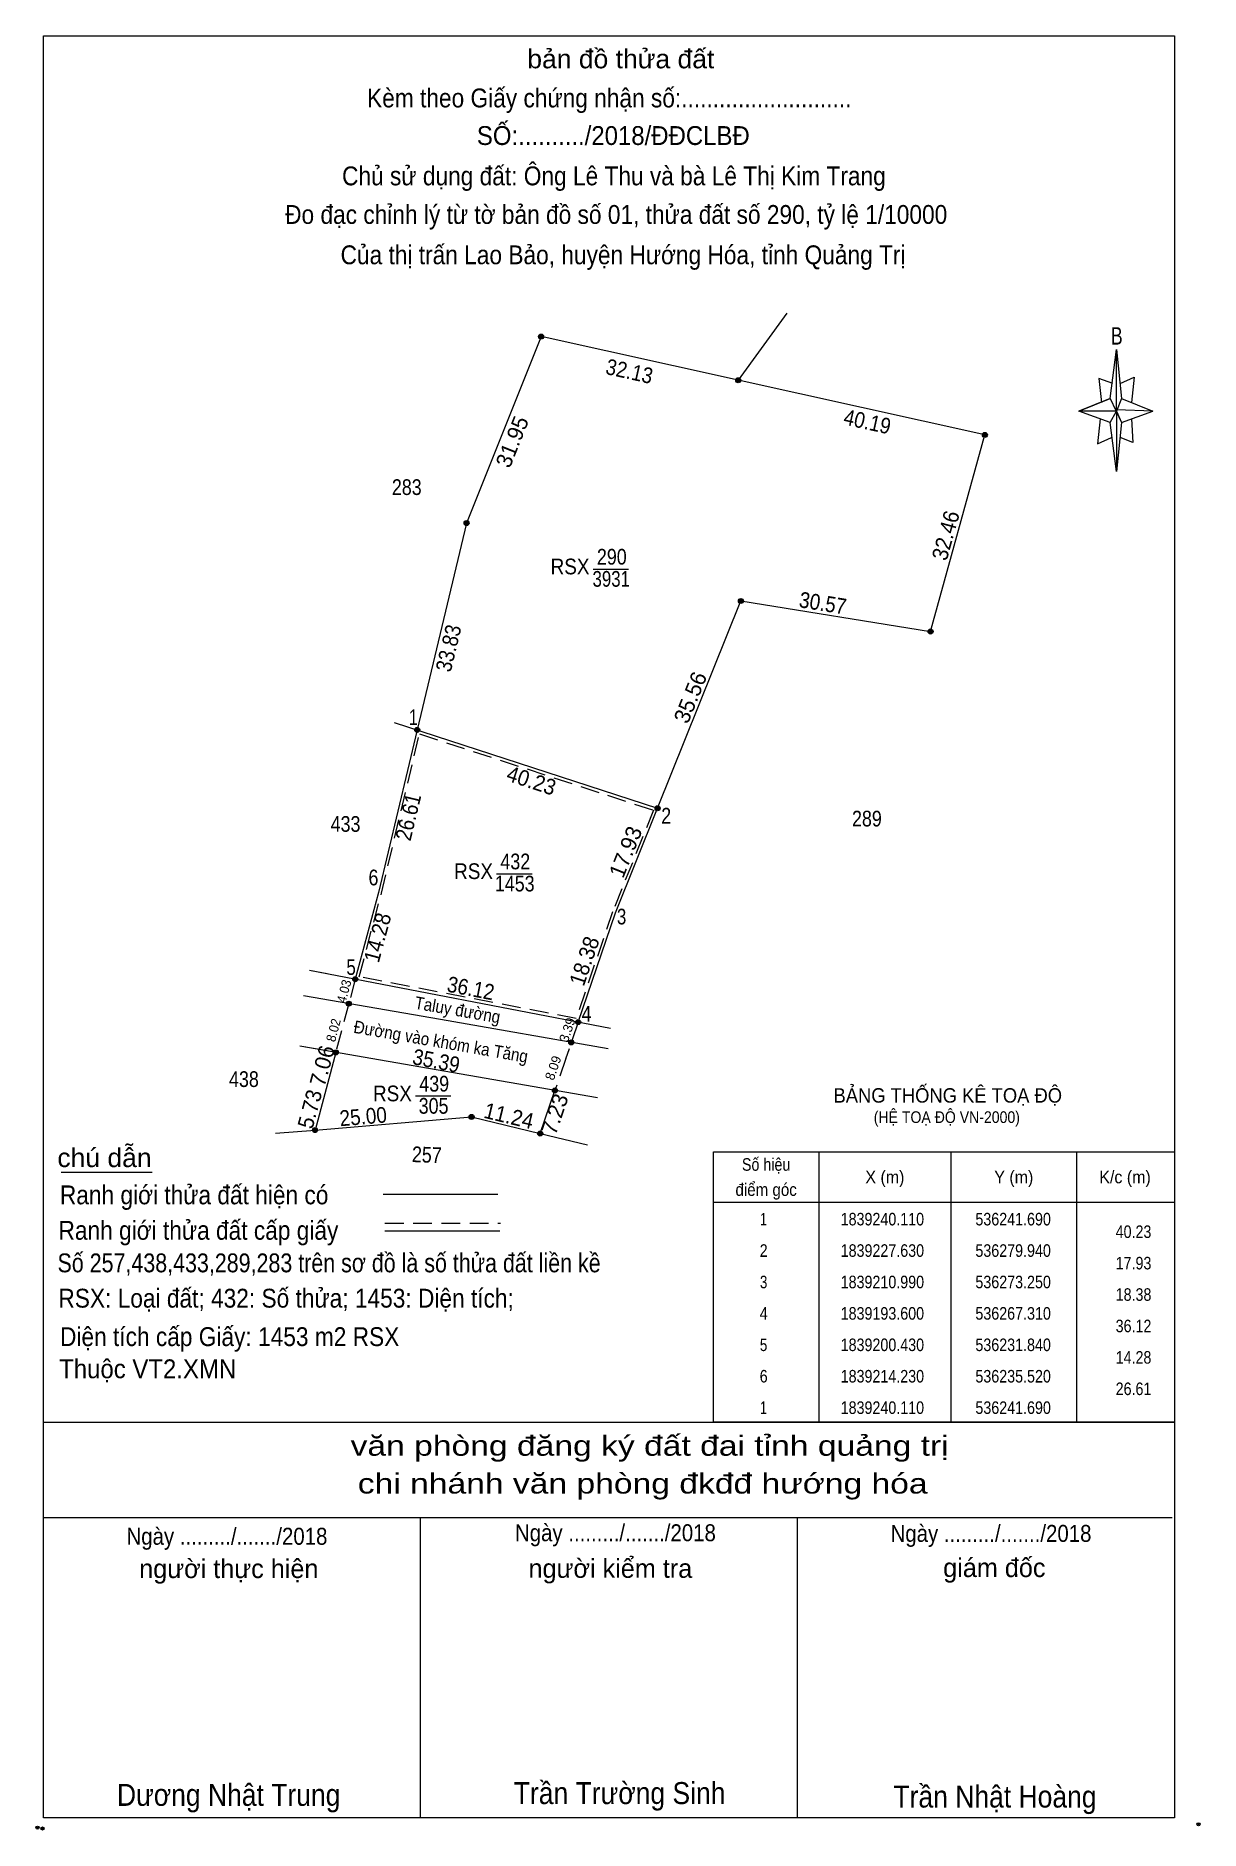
# Model space of a CAD drawing. Header units: metres. Extents: x 536181 to 536366, y 1839065 to 1839351.
import ezdxf
from ezdxf.enums import TextEntityAlignment as Align

# ---------------------------------------------------------------- set-up
doc = ezdxf.new("R2010")
doc.units = ezdxf.units.M
doc.header["$PDMODE"] = 32
doc.header["$PDSIZE"] = 0.5
doc.linetypes.add('MEDIUM_DASHED', pattern=[4.5, 3, -1.5])
for name, color, linetype, lineweight in [('1', 7, 'MEDIUM_DASHED', 13), ('12', 7, 'Continuous', 13), ('15', 7, 'Continuous', 13), ('17', 7, 'Continuous', 13), ('36', 7, 'Continuous', 13), ('5', 7, 'Continuous', 13), ('52', 7, 'Continuous', 13), ('6', 7, 'Continuous', 13), ('63', 7, 'Continuous', 13)]:
    doc.layers.add(name, color=color, linetype=linetype, lineweight=lineweight)

msp = doc.modelspace()

# ---------------------------------------------------------------- hatches: boundary and pattern name
at = {"layer": '15'}
for points in [[(536261.8, 1839302.69, 1), (536261, 1839302.69, 1)], [(536293.17, 1839295.74, 1), (536292.37, 1839295.74, 1)], [(536332.41, 1839287.05, 1), (536331.61, 1839287.05, 1)], [(536249.94, 1839273.02, 1), (536249.14, 1839273.02, 1)], [(536293.6, 1839260.62, 1), (536292.8, 1839260.62, 1)], [(536323.78, 1839255.76, 1), (536322.98, 1839255.76, 1)], [(536242.09, 1839240.11, 1), (536241.29, 1839240.11, 1)], [(536280.34, 1839227.63, 1), (536279.54, 1839227.63, 1)], [(536232.24, 1839200.43, 1), (536231.44, 1839200.43, 1)], [(536231.2, 1839196.54, 1), (536230.4, 1839196.54, 1)], [(536267.71, 1839193.6, 1), (536266.91, 1839193.6, 1)], [(536266.61, 1839190.38, 1), (536265.81, 1839190.38, 1)], [(536229.13, 1839188.79, 1), (536228.33, 1839188.79, 1)], [(536264, 1839182.72, 1), (536263.2, 1839182.72, 1)], [(536250.74, 1839178.51, 1), (536249.94, 1839178.51, 1)], [(536225.83, 1839176.43, 1), (536225.03, 1839176.43, 1)], [(536261.67, 1839175.87, 1), (536260.87, 1839175.87, 1)]]:
    msp.add_hatch(color=256, dxfattribs=at).paths.add_polyline_path(points)

# ---------------------------------------------------------------- linework, layer by layer
at = {"layer": '1'}
msp.add_lwpolyline([(536242.05, 1839239.47), (536279.28, 1839227.32), (536272.78, 1839211.16), (536266.98, 1839194.17), (536232.46, 1839200.82), (536236, 1839214.11)], close=True, dxfattribs=at)
at = {"layer": '12'}
for p, q in [((536300.52, 1839306.43), (536292.77, 1839295.74)), ((536300.52, 1839306.43), (536292.77, 1839295.74)), ((536300.52, 1839306.43), (536292.77, 1839295.74)), ((536279.94, 1839227.63), (536293.2, 1839260.62)), ((536241.69, 1839240.11), (536235.52, 1839214.23)), ((536273.25, 1839210.99), (536279.94, 1839227.63)), ((536235.52, 1839214.23), (536231.84, 1839200.43)), ((536228.73, 1839188.79), (536225.43, 1839176.43)), ((536261.27, 1839175.87), (536263.6, 1839182.72)), ((536261.27, 1839175.87), (536263.6, 1839182.72))]:
    msp.add_line(p, q, dxfattribs=at)
msp.add_lwpolyline([(536293.2, 1839260.62), (536323.38, 1839255.76), (536332.01, 1839287.05), (536292.77, 1839295.74), (536261.4, 1839302.69), (536249.54, 1839273.02)], dxfattribs=at)
at = {"layer": '15'}
for p, q in [((536269.67, 1839265.71), (536275.32, 1839265.71)), ((536269.67, 1839265.71), (536275.32, 1839265.71)), ((536254.32, 1839217.22), (536259.97, 1839217.22)), ((536241.41, 1839181.85), (536247.06, 1839181.85))]:
    msp.add_line(p, q, dxfattribs=at)
at = {"layer": '15', "linetype": 'MEDIUM_DASHED'}
for p, q in [((536231.84, 1839200.43), (536230.8, 1839196.54)), ((536230.8, 1839196.54), (536228.73, 1839188.79)), ((536267.31, 1839193.6), (536265.28, 1839187.69)), ((536265.34, 1839187.82), (536263.6, 1839182.72)), ((536265.32, 1839187.82), (536265.28, 1839187.69))]:
    msp.add_line(p, q, dxfattribs=at)
at = {"layer": '15'}
for centre in [(536261.4, 1839302.69), (536292.77, 1839295.74), (536332.01, 1839287.05), (536249.54, 1839273.02), (536293.2, 1839260.62), (536323.38, 1839255.76), (536241.69, 1839240.11), (536279.94, 1839227.63), (536231.84, 1839200.43), (536230.8, 1839196.54), (536267.31, 1839193.6), (536266.21, 1839190.38), (536228.73, 1839188.79), (536263.6, 1839182.72), (536250.34, 1839178.51), (536225.43, 1839176.43), (536261.27, 1839175.87)]:
    msp.add_circle(centre, 0.4, dxfattribs=at)
at = {"layer": '17'}
msp.add_line((536185.06, 1839169.71), (536199.54, 1839169.71), dxfattribs=at)
at = {"layer": '36'}
for p, q in [((536238.03, 1839241.3), (536279.94, 1839227.63)), ((536267.31, 1839193.6), (536273.25, 1839210.99)), ((536227.36, 1839201.29), (536224.54, 1839201.83)), ((536272.43, 1839192.61), (536224.54, 1839201.83)), ((536245.41, 1839194), (536223.6, 1839197.79)), ((536272.06, 1839189.36), (536245.41, 1839194)), ((536227.36, 1839189.03), (536223.03, 1839189.78)), ((536270.36, 1839181.54), (536223.03, 1839189.78))]:
    msp.add_line(p, q, dxfattribs=at)
at = {"layer": '5'}
for p, q in [((536351.95, 1839292.83), (536352.95, 1839300.63)), ((536351.95, 1839289.03), (536346.95, 1839290.83)), ((536353.75, 1839292.83), (536358.75, 1839290.83)), ((536353.75, 1839289.03), (536352.95, 1839281.23)), ((536355.35, 1839289.63), (536355.55, 1839285.83)), ((536355.55, 1839285.83), (536353.55, 1839286.63)), ((536182.21, 1839129.95), (536362.21, 1839129.95)), ((536182.21, 1839114.75), (536361.81, 1839114.75)), ((536182.21, 1839114.75), (536361.81, 1839114.75)), ((536182.21, 1839114.75), (536361.81, 1839114.75)), ((536242.21, 1839066.95), (536242.21, 1839114.75)), ((536302.21, 1839066.95), (536302.21, 1839114.75))]:
    msp.add_line(p, q, dxfattribs=at)
for points in [[(536182.21, 1839350.55), (536362.21, 1839350.55), (536362.21, 1839066.95), (536182.21, 1839066.95)], [(536352.95, 1839300.63), (536353.75, 1839292.83), (536352.95, 1839290.83)], [(536352.95, 1839290.83), (536346.95, 1839290.83), (536351.95, 1839292.83), (536353.75, 1839289.03), (536358.75, 1839290.83), (536352.95, 1839291.03)], [(536352.95, 1839290.83), (536352.95, 1839281.23), (536351.95, 1839289.03)]]:
    msp.add_lwpolyline(points, close=True, dxfattribs=at)
for points in [[(536352.35, 1839295.23), (536350.15, 1839296.03), (536350.55, 1839292.23)], [(536353.55, 1839295.23), (536355.75, 1839296.23), (536355.35, 1839292.23)], [(536352.95, 1839290.83), (536351.95, 1839292.83), (536346.95, 1839290.83)], [(536352.95, 1839290.83), (536353.75, 1839289.03), (536358.75, 1839290.83)], [(536350.35, 1839289.63), (536349.95, 1839285.63), (536352.15, 1839286.63)], [(536362.21, 1839066.95), (536182.21, 1839066.95), (536182.21, 1839114.75)]]:
    msp.add_lwpolyline(points, dxfattribs=at)
for p in [(536181.27, 1839065.41), (536182.07, 1839065.27)]:
    msp.add_point(p, dxfattribs=at)
at = {"layer": '52'}
for p, q in [((536219.16, 1839175.91), (536225.43, 1839176.43)), ((536219.16, 1839175.91), (536225.43, 1839176.43)), ((536261.27, 1839175.87), (536268.77, 1839174.06)), ((536261.27, 1839175.87), (536268.77, 1839174.06))]:
    msp.add_line(p, q, dxfattribs=at)
msp.add_lwpolyline([(536225.43, 1839176.43), (536250.34, 1839178.51), (536261.27, 1839175.87)], dxfattribs=at)
msp.add_lwpolyline([(536225.43, 1839176.43), (536250.34, 1839178.51), (536261.27, 1839175.87)], dxfattribs=at)
at = {"layer": '6'}
for p, q in [((536236.26, 1839166.23), (536254.54, 1839166.23)), ((536236.54, 1839160.37), (536254.82, 1839160.37))]:
    msp.add_line(p, q, dxfattribs=at)
at = {"layer": '6', "linetype": 'MEDIUM_DASHED'}
msp.add_line((536236.54, 1839161.61), (536254.94, 1839161.61), dxfattribs=at)
at = {"layer": '6'}
msp.add_point((536366.01, 1839065.95), dxfattribs=at)
at = {"layer": '63'}
for p, q in [((536249.54, 1839273.02), (536241.69, 1839240.11)), ((536305.61, 1839172.95), (536305.61, 1839129.95)), ((536326.61, 1839172.95), (536326.61, 1839129.95)), ((536346.61, 1839172.95), (536346.61, 1839129.95)), ((536288.81, 1839164.95), (536362.21, 1839164.95))]:
    msp.add_line(p, q, dxfattribs=at)
msp.add_lwpolyline([(536288.81, 1839172.95), (536362.21, 1839172.95), (536362.21, 1839129.95), (536288.81, 1839129.95)], close=True, dxfattribs=at)

# ---------------------------------------------------------------- texts
at = {"layer": '1'}
for s, width, p in [('3931', 0.8, (536272.565, 1839262.89)), ('1453', 0.85, (536257.21, 1839214.4)), ('305', 0.85, (536244.3, 1839179.03))]:
    msp.add_text(s, height=2.5, dxfattribs=dict(at, width=width)).set_placement(p, align=Align.CENTER)
for s, height, rotation, width, p in [('8.02', 1.5, 75.046, 0.95, (536229.087, 1839192.131)), ('5.73', 2.5, 75.051, 0.95, (536225.816, 1839179.443)), ('25.00', 2.5, 4.773, 0.9, (536233.201, 1839177.341)), ('11.24', 2.5, 346.421, 0.95, (536255.992, 1839177.477))]:
    msp.add_text(s, height=height, rotation=rotation, dxfattribs=dict(at, width=width)).set_placement(p, align=Align.CENTER)
for s, height, rotation, p in [('7.06', 2.5, 75.051, (536227.781, 1839186.338)), ('8.09', 1.5, 71.117, (536264.027, 1839186.072)), ('8.09', 1.5, 71.117, (536264.027, 1839186.072)), ('7.23', 2.5, 71.214, (536264.763, 1839178.577))]:
    msp.add_text(s, height=height, rotation=rotation, dxfattribs=at).set_placement(p, align=Align.CENTER)
for s, height, width, p in [('BẢNG THỐNG KÊ TOẠ ĐỘ ', 2.3, 0.95, (536307.93, 1839180.79)), ('(HỆ TOẠ ĐỘ VN-2000)', 1.86, 0.9, (536314.33, 1839177.55))]:
    msp.add_text(s, height=height, dxfattribs=dict(at, width=width)).set_placement(p)
at = {"layer": '15'}
for s, width, p in [('283', 0.85, (536240.03, 1839277.49)), ('RSX', 0.9, (536266.01, 1839264.86)), ('RSX', 0.9, (536266.01, 1839264.86)), ('290', 0.85, (536272.655, 1839266.41)), ('290', 0.85, (536272.655, 1839266.41)), ('289', 0.85, (536313.245, 1839224.74)), ('433', 0.85, (536230.29, 1839223.89)), ('RSX', 0.9, (536250.66, 1839216.37)), ('432', 0.85, (536257.3, 1839217.92)), ('438', 0.85, (536214.12, 1839183.28)), ('439', 0.85, (536244.395, 1839182.55)), ('RSX', 0.9, (536237.75, 1839181))]:
    msp.add_text(s, height=2.5, dxfattribs=dict(at, width=width)).set_placement(p, align=Align.CENTER)
for s, height, rotation, width, p in [('Taluy đường', 2, 350.123, 0.9, (536247.948, 1839194.572)), ('Đường vào khóm ka Tăng', 2, 350.124, 0.9, (536245.293, 1839189.517)), ('257', 2.5, 357.736, 0.85, (536243.176, 1839171.245))]:
    msp.add_text(s, height=height, rotation=rotation, dxfattribs=dict(at, width=width)).set_placement(p, align=Align.CENTER)
at = {"layer": '5'}
for s, height, width, p in [('bản đồ thửa đất', 3, 1.05, (536274.09, 1839345.39)), ('Kèm theo Giấy chứng nhận số:...........................', 3, 0.9, (536272.25, 1839339.17)), ('SỐ:........../2018/ĐĐCLBĐ', 3, 0.95, (536272.895, 1839333.19)), ('Chủ sử dụng đất: Ông Lê Thu và bà Lê Thị Kim Trang', 3, 0.9, (536272.99, 1839326.77)), ('Đo đạc chỉnh lý từ tờ bản đồ số 01, thửa đất số 290, tỷ lệ 1/10000 ', 3, 0.9, (536273.855, 1839320.63)), ('Của thị trấn Lao Bảo, huyện Hướng Hóa, tỉnh Quảng Trị', 3, 0.9, (536274.44, 1839314.21)), ('B', 2.755, 0.75, (536353.01, 1839301.43)), ('văn phòng đăng ký đất đai tỉnh quảng trị', 3.2, 1.25, (536278.675, 1839124.6)), ('chi nhánh văn phòng đkđđ hướng hóa', 3.2, 1.25, (536277.57, 1839118.58)), ('Ngày ........./......./2018', 2.7, 0.9, (536211.42, 1839110.43)), ('Ngày ........./......./2018', 2.7, 0.9, (536273.23, 1839110.99)), ('Ngày ........./......./2018', 2.7, 0.9, (536332.99, 1839110.89)), ('Trần Trường Sinh', 3.5, 0.9, (536273.9, 1839069.16)), ('Dương Nhật Trung', 3.5, 0.9, (536211.695, 1839068.88)), ('Trần Nhật Hoàng', 3.5, 0.9, (536333.625, 1839068.61))]:
    msp.add_text(s, height=height, dxfattribs=dict(at, width=width)).set_placement(p, align=Align.CENTER)
for s, p in [('người thực hiện', (536211.715, 1839105.13)), ('người kiểm tra', (536272.425, 1839105.17)), ('giám đốc', (536333.52, 1839105.29))]:
    msp.add_text(s, height=3, dxfattribs=at).set_placement(p, align=Align.CENTER)
at = {"layer": '6'}
for s, width, p in [('chú dẫn', 1.05, (536184.44, 1839170.53)), ('Ranh giới thửa đất hiện có ', 0.9, (536184.84, 1839164.61)), ('Ranh giới thửa đất cấp giấy', 0.9, (536184.62, 1839158.97)), ('Số 257,438,433,289,283 trên sơ đồ là số thửa đất liền kề', 0.85, (536184.46, 1839153.79)), ('RSX: Loại đất; 432: Số thửa; 1453: Diện tích;', 0.9, (536184.6, 1839148.17)), ('Diện tích cấp Giấy: 1453 m2 RSX', 0.9, (536184.86, 1839142.05)), ('Thuộc VT2.XMN', 0.95, (536184.72, 1839136.93))]:
    msp.add_text(s, height=3, dxfattribs=dict(at, width=width)).set_placement(p)
at = {"layer": '63'}
for s, height, rotation, width, p in [('32.13', 2.5, 347.508, 0.9, (536275.19, 1839295.959)), ('32.13', 2.5, 347.508, 0.9, (536275.19, 1839295.959)), ('40.19', 2.5, 347.513, 0.9, (536313.05, 1839287.939)), ('32.46', 2.5, 74.581, 0.95, (536326.986, 1839270.718)), ('32.46', 2.5, 74.581, 0.95, (536326.986, 1839270.718)), ('30.57', 2.5, 350.852, 0.9, (536306.036, 1839259.048)), ('30.57', 2.5, 350.852, 0.9, (536306.041, 1839259.058)), ('33.83', 2.5, 76.584, 0.9, (536247.887, 1839252.82)), ('33.83', 2.5, 76.584, 0.9, (536247.887, 1839252.82)), ('40.23', 2.5, 341.93, 0.95, (536259.477, 1839230.858)), ('26.61', 2.5, 76.591, 0.9, (536241.487, 1839225.96)), ('14.28', 2.5, 75.069, 0.95, (536236.59, 1839206.738)), ('18.38', 2.5, 71.141, 0.95, (536269.467, 1839202.926)), ('4.03', 1.5, 75.032, 0.95, (536230.768, 1839198.326)), ('36.12', 2.5, 349.101, 0.9, (536249.984, 1839197.77)), ('35.39', 2.5, 349.101, 0.9, (536244.489, 1839186.222))]:
    msp.add_text(s, height=height, rotation=rotation, dxfattribs=dict(at, width=width)).set_placement(p, align=Align.CENTER)
for s, height, rotation, p in [('31.95', 2.5, 68.212, (536257.967, 1839285.496)), ('31.95', 2.5, 68.212, (536257.967, 1839285.496)), ('35.56', 2.5, 68.103, (536286.309, 1839244.809)), ('35.56', 2.5, 68.103, (536286.309, 1839244.809)), ('17.93', 2.5, 68.098, (536276.007, 1839220.234)), ('3.39', 1.5, 71.043, (536266.279, 1839192.131))]:
    msp.add_text(s, height=height, rotation=rotation, dxfattribs=at).set_placement(p, align=Align.CENTER)
for s, height, width, p in [(' 1', 2.5, 0.75, (536241.77, 1839240.87)), (' 2', 2.5, 0.85, (536282.1, 1839225.2)), (' 6', 2.5, 0.85, (536235.52, 1839215.37)), (' 3', 2.5, 0.8, (536274.96, 1839209.15)), (' 5', 2.5, 0.8, (536231.92, 1839201.11)), (' 4', 2.5, 0.85, (536269.43, 1839193.69)), ('40.23', 2, 0.85, (536358.51, 1839159.25)), ('17.93', 2, 0.85, (536358.51, 1839154.25)), ('18.38', 2, 0.85, (536358.51, 1839149.25)), ('36.12', 2, 0.85, (536358.51, 1839144.25)), ('14.28', 2, 0.85, (536358.51, 1839139.25)), ('26.61', 2, 0.85, (536358.51, 1839134.25))]:
    msp.add_text(s, height=height, dxfattribs=dict(at, width=width)).set_placement(p, align=Align.RIGHT)
for s, width, p in [('Số hiệu', 0.85, (536297.215, 1839169.95)), ('Số hiệu', 0.85, (536297.215, 1839169.95)), ('điểm góc', 0.9, (536297.21, 1839165.95)), ('X (m)', 0.95, (536316.105, 1839167.95)), ('Y (m)', 0.95, (536336.615, 1839167.95)), ('K/c (m)', 0.95, (536354.315, 1839167.95)), (' 1', 0.75, (536296.51, 1839161.25)), ('1839240.110', 0.85, (536315.705, 1839161.25)), ('536241.690', 0.85, (536336.51, 1839161.25)), (' 2', 0.85, (536296.505, 1839156.25)), ('1839227.630', 0.85, (536315.705, 1839156.25)), ('536279.940', 0.85, (536336.51, 1839156.25)), (' 3', 0.8, (536296.515, 1839151.25)), ('1839210.990', 0.85, (536315.705, 1839151.25)), ('536273.250', 0.85, (536336.51, 1839151.25)), (' 4', 0.85, (536296.51, 1839146.25)), ('1839193.600', 0.85, (536315.705, 1839146.25)), ('536267.310', 0.85, (536336.51, 1839146.25)), (' 5', 0.8, (536296.51, 1839141.25)), ('1839200.430', 0.85, (536315.705, 1839141.25)), ('536231.840', 0.85, (536336.51, 1839141.25)), (' 6', 0.85, (536296.505, 1839136.25)), ('1839214.230', 0.85, (536315.705, 1839136.25)), ('536235.520', 0.85, (536336.51, 1839136.25)), (' 1', 0.75, (536296.51, 1839131.25)), ('1839240.110', 0.85, (536315.705, 1839131.25)), ('536241.690', 0.85, (536336.51, 1839131.25))]:
    msp.add_text(s, height=2, dxfattribs=dict(at, width=width)).set_placement(p, align=Align.CENTER)

doc.saveas('drawing.dxf')
